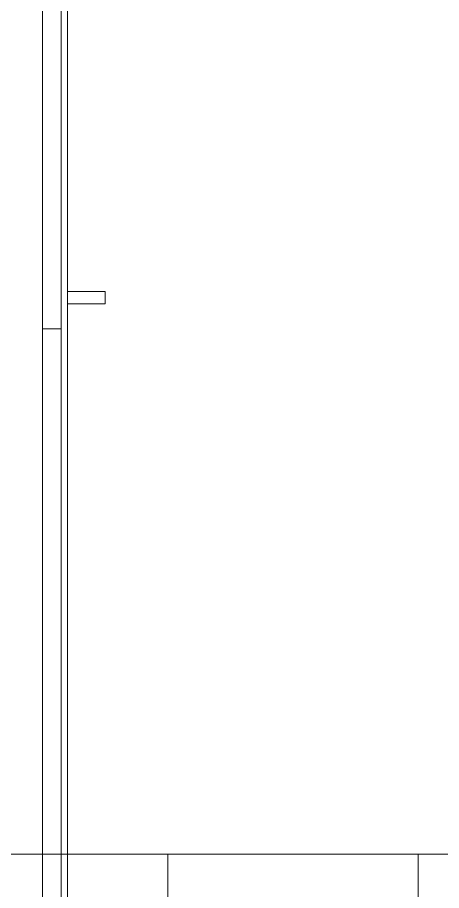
# Model space of a CAD drawing. Extents: x 500 to 100500, y -14500 to 21140.
# Drawn here: x 6210.5 to 6244.4, y -6456.9 to -6387.1 of the extents above; entities that cross this region are included whole.
import ezdxf

# ---------------------------------------------------------------- set-up
doc = ezdxf.new("R2010")
doc.units = 0
doc.linetypes.add('SLD-Solid', pattern=[0])
doc.layers.add('M06SMMF-001B', color=7, linetype='CONTINUOUS')
doc.layers.add('MODEL', color=7, linetype='SLD-Solid', lineweight=15)

# ---------------------------------------------------------------- blocks, each defined once
blk = doc.blocks.new('KA$Cbf7906b1')
at = {"layer": 'MODEL'}
for p, q in [((178.001, 781.6), (178.001, 464.6)), ((179.501, 464.6), (179.501, 728.6)), ((180, 464.6), (180, 728.6)), ((85, 464.6), (188, 464.6)), ((188, 464.6), (188, 402.6)), ((218.001, 464.6), (188, 464.6))]:
    blk.add_line(p, q, dxfattribs=at)
blk = doc.blocks.new('KFASDF3')
at = {"layer": 'MODEL', "color": 6}
for p, q in [((88086.373, -124937.017), (88189.374, -124937.017)), ((88189.374, -124937.017), (88189.374, -124999.017)), ((88209.374, -124937.017), (88189.374, -124937.017)), ((88209.374, -124999.017), (88209.374, -124937.017))]:
    blk.add_line(p, q, dxfattribs=at)
blk = doc.blocks.new('KA$C03f0ad08')
at = {"layer": 'MODEL', "color": 4}
for p, q in [((179.5, 143.6), (179.5, 1289.6)), ((180, 143.6), (180, 1289.6)), ((178, 764.6), (178, 189.6)), ((180, 584.6), (183, 584.6)), ((183, 584.6), (183, 583.6)), ((183, 583.6), (180, 583.6)), ((179.5, 581.6), (178, 581.6))]:
    blk.add_line(p, q, dxfattribs=at)
at = {"layer": 'M06SMMF-001B', "color": 4}
blk.add_blockref('KFASDF3', (-88001.373, 125476.617), dxfattribs=at)

msp = doc.modelspace()

# ---------------------------------------------------------------- block references
at = {"layer": 'M06SMMF-001B'}
for name, p in [('KA$C03f0ad08', (6034.497, -6993.638, -10.475)), ('KA$Cbf7906b1', (6034.497, -6918.638, -10.475))]:
    msp.add_blockref(name, p, dxfattribs=at)

doc.saveas('drawing.dxf')
